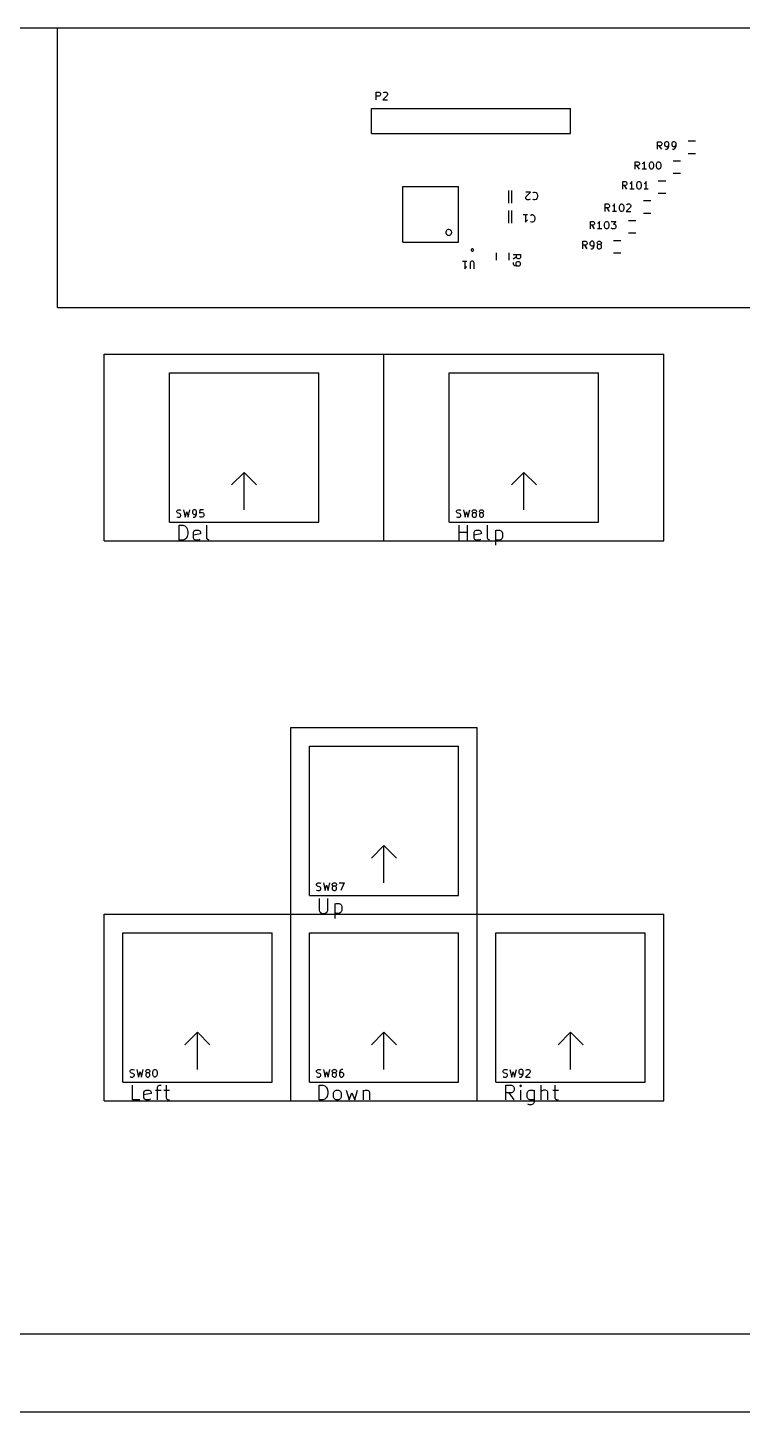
# Model space of a CAD drawing. Extents: x 0 to 449, y -142 to 0.
# Drawn here: x 297.9 to 370.9, y -141.5 to -0.2 of the extents above; entities that cross this region are included whole.
import ezdxf

# ---------------------------------------------------------------- set-up
doc = ezdxf.new("R2010")
doc.units = 0
doc.layers.get('0').update_dxf_attribs({"linetype": 'CONTINUOUS'})

msp = doc.modelspace()

# ---------------------------------------------------------------- linework, layer by layer
at = {"color": 7}
for p, q in [((0.152395, -0.151869), (449.41629, -0.151869)), ((300.984501, -28.726949), (300.984501, -0.151869)), ((333.522443, -7.507003), (333.522443, -6.745001)), ((333.522443, -6.745001), (333.812723, -6.745001)), ((333.812723, -6.745001), (333.885304, -6.781287)), ((333.885304, -6.781287), (333.921584, -6.817572)), ((333.921584, -6.817572), (333.957874, -6.890145)), ((333.957874, -6.999002), (333.921584, -7.071573)), ((333.957874, -6.890145), (333.957874, -6.999002)), ((334.248155, -6.817572), (334.284445, -6.781287)), ((334.284445, -6.781287), (334.357015, -6.745001)), ((334.357015, -6.745001), (334.538446, -6.745001)), ((334.538446, -6.745001), (334.611016, -6.781287)), ((334.611016, -6.781287), (334.647306, -6.817572)), ((334.647306, -6.817572), (334.683586, -6.890145)), ((334.683586, -6.962716), (334.647306, -7.071573)), ((334.683586, -6.890145), (334.683586, -6.962716)), ((333.052091, -10.946899), (333.052091, -8.406892)), ((333.052091, -8.406892), (353.372149, -8.406892)), ((333.812723, -7.144145), (333.522443, -7.144145)), ((333.885304, -7.107859), (333.812723, -7.144145)), ((333.921584, -7.071573), (333.885304, -7.107859)), ((334.647306, -7.071573), (334.211875, -7.507003)), ((334.211875, -7.507003), (334.683586, -7.507003)), ((353.372149, -10.946899), (353.372149, -8.406892)), ((333.052091, -10.946899), (353.372149, -10.946899)), ((362.249924, -12.561618), (362.249924, -11.799615)), ((362.249924, -11.799615), (362.540205, -11.799615)), ((362.540205, -12.19876), (362.249924, -12.19876)), ((362.685355, -12.561618), (362.431354, -12.19876)), ((362.540205, -11.799615), (362.612785, -11.835902)), ((362.612785, -12.162473), (362.540205, -12.19876)), ((362.612785, -11.835902), (362.649065, -11.872187)), ((362.649065, -12.126187), (362.612785, -12.162473)), ((362.649065, -11.872187), (362.685355, -11.944759)), ((362.685355, -12.053616), (362.649065, -12.126187)), ((362.685355, -11.944759), (362.685355, -12.053616)), ((363.011926, -11.872187), (362.975636, -11.944759)), ((362.975636, -11.944759), (362.975636, -12.126187)), ((362.975636, -12.126187), (363.011926, -12.19876)), ((363.048206, -11.835902), (363.011926, -11.872187)), ((363.011926, -12.19876), (363.048206, -12.235045)), ((363.120786, -11.799615), (363.048206, -11.835902)), ((363.048206, -12.235045), (363.120786, -12.271331)), ((363.048206, -12.561618), (363.193356, -12.561618)), ((363.265927, -11.799615), (363.120786, -11.799615)), ((363.120786, -12.271331), (363.265927, -12.271331)), ((363.193356, -12.561618), (363.265927, -12.525331)), ((363.338497, -11.835902), (363.265927, -11.799615)), ((363.265927, -12.271331), (363.338497, -12.235045)), ((363.265927, -12.525331), (363.302207, -12.489045)), ((363.302207, -12.489045), (363.374787, -12.380188)), ((363.374787, -11.872187), (363.338497, -11.835902)), ((363.338497, -12.235045), (363.374787, -12.19876)), ((363.411067, -11.944759), (363.374787, -11.872187)), ((363.374787, -12.19876), (363.411067, -12.126187)), ((363.374787, -12.380188), (363.411067, -12.235045)), ((363.411067, -12.235045), (363.411067, -11.944759)), ((363.737638, -11.872187), (363.701358, -11.944759)), ((363.701358, -11.944759), (363.701358, -12.126187)), ((363.701358, -12.126187), (363.737638, -12.19876)), ((363.773928, -11.835902), (363.737638, -11.872187)), ((363.737638, -12.19876), (363.773928, -12.235045)), ((363.846498, -11.799615), (363.773928, -11.835902)), ((363.773928, -12.235045), (363.846498, -12.271331)), ((363.773928, -12.561618), (363.919069, -12.561618)), ((363.991639, -11.799615), (363.846498, -11.799615)), ((363.846498, -12.271331), (363.991639, -12.271331)), ((363.919069, -12.561618), (363.991639, -12.525331)), ((364.064209, -11.835902), (363.991639, -11.799615)), ((363.991639, -12.271331), (364.064209, -12.235045)), ((363.991639, -12.525331), (364.027929, -12.489045)), ((364.027929, -12.489045), (364.100499, -12.380188)), ((364.100499, -11.872187), (364.064209, -11.835902)), ((364.064209, -12.235045), (364.100499, -12.19876)), ((364.136789, -11.944759), (364.100499, -11.872187)), ((364.100499, -12.19876), (364.136789, -12.126187)), ((364.100499, -12.380188), (364.136789, -12.235045)), ((364.136789, -12.235045), (364.136789, -11.944759)), ((365.373683, -11.708901), (366.135685, -11.708901)), ((359.963917, -14.593623), (359.963917, -13.831621)), ((359.963917, -13.831621), (360.254198, -13.831621)), ((360.254198, -13.831621), (360.326778, -13.867907)), ((360.326778, -13.867907), (360.363058, -13.904192)), ((360.363058, -13.904192), (360.399349, -13.976765)), ((360.399349, -14.085622), (360.363058, -14.158193)), ((360.399349, -13.976765), (360.399349, -14.085622)), ((360.7622, -14.01305), (360.689629, -14.049336)), ((360.83478, -13.940478), (360.7622, -14.01305)), ((360.90735, -13.831621), (360.83478, -13.940478)), ((360.90735, -14.593623), (360.90735, -13.831621)), ((361.415351, -14.121908), (361.451632, -13.976765)), ((361.415351, -14.303337), (361.415351, -14.121908)), ((361.451632, -13.976765), (361.487922, -13.904192)), ((361.487922, -13.904192), (361.524202, -13.867907)), ((361.524202, -13.867907), (361.596782, -13.831621)), ((361.596782, -13.831621), (361.669352, -13.831621)), ((361.669352, -13.831621), (361.741922, -13.867907)), ((361.741922, -13.867907), (361.778202, -13.904192)), ((361.778202, -13.904192), (361.814493, -13.976765)), ((361.814493, -13.976765), (361.850783, -14.121908)), ((361.850783, -14.121908), (361.850783, -14.303337)), ((362.141064, -14.121908), (362.177354, -13.976765)), ((362.141064, -14.303337), (362.141064, -14.121908)), ((362.177354, -13.976765), (362.213634, -13.904192)), ((362.213634, -13.904192), (362.249924, -13.867907)), ((362.249924, -13.867907), (362.322494, -13.831621)), ((362.322494, -13.831621), (362.395064, -13.831621)), ((362.395064, -13.831621), (362.467634, -13.867907)), ((362.467634, -13.867907), (362.503925, -13.904192)), ((362.503925, -13.904192), (362.540205, -13.976765)), ((362.540205, -13.976765), (362.576495, -14.121908)), ((362.576495, -14.121908), (362.576495, -14.303337)), ((363.849678, -13.740907), (364.611681, -13.740907)), ((365.373683, -12.978905), (366.135685, -12.978905)), ((360.254198, -14.230765), (359.963917, -14.230765)), ((360.399349, -14.593623), (360.145348, -14.230765)), ((360.326778, -14.194479), (360.254198, -14.230765)), ((360.363058, -14.158193), (360.326778, -14.194479)), ((361.125061, -14.593623), (360.689629, -14.593623)), ((361.451632, -14.44848), (361.415351, -14.303337)), ((361.487922, -14.521051), (361.451632, -14.44848)), ((361.524202, -14.557337), (361.487922, -14.521051)), ((361.596782, -14.593623), (361.524202, -14.557337)), ((361.669352, -14.593623), (361.596782, -14.593623)), ((361.741922, -14.557337), (361.669352, -14.593623)), ((361.778202, -14.521051), (361.741922, -14.557337)), ((361.814493, -14.44848), (361.778202, -14.521051)), ((361.850783, -14.303337), (361.814493, -14.44848)), ((362.177354, -14.44848), (362.141064, -14.303337)), ((362.213634, -14.521051), (362.177354, -14.44848)), ((362.249924, -14.557337), (362.213634, -14.521051)), ((362.322494, -14.593623), (362.249924, -14.557337)), ((362.395064, -14.593623), (362.322494, -14.593623)), ((362.467634, -14.557337), (362.395064, -14.593623)), ((362.503925, -14.521051), (362.467634, -14.557337)), ((362.540205, -14.44848), (362.503925, -14.521051)), ((362.576495, -14.303337), (362.540205, -14.44848)), ((363.849678, -15.010911), (364.611681, -15.010911)), ((336.23459, -16.351914), (341.934616, -16.351914)), ((336.23459, -22.051932), (336.23459, -16.351914)), ((341.934616, -22.051932), (341.934616, -16.351914)), ((347.063031, -18.075119), (347.063031, -16.772715)), ((347.362222, -18.075119), (347.362222, -16.772715)), ((349.265947, -16.952201), (348.794236, -16.952201)), ((348.830516, -17.387631), (349.265947, -16.952201)), ((349.556238, -16.988487), (349.665098, -16.952201)), ((349.665098, -16.952201), (349.737668, -16.952201)), ((349.737668, -16.952201), (349.846519, -16.988487)), ((358.693914, -16.625629), (358.693914, -15.863627)), ((358.693914, -15.863627), (358.984195, -15.863627)), ((358.984195, -16.262771), (358.693914, -16.262771)), ((359.129345, -16.625629), (358.875344, -16.262771)), ((358.984195, -15.863627), (359.056775, -15.899913)), ((359.056775, -16.226485), (358.984195, -16.262771)), ((359.056775, -15.899913), (359.093055, -15.936198)), ((359.093055, -16.190199), (359.056775, -16.226485)), ((359.093055, -15.936198), (359.129345, -16.00877)), ((359.129345, -16.117628), (359.093055, -16.190199)), ((359.129345, -16.00877), (359.129345, -16.117628)), ((359.492196, -16.045055), (359.419626, -16.081342)), ((359.855057, -16.625629), (359.419626, -16.625629)), ((359.564776, -15.972484), (359.492196, -16.045055)), ((359.637346, -15.863627), (359.564776, -15.972484)), ((359.637346, -16.625629), (359.637346, -15.863627)), ((360.145348, -16.153914), (360.181628, -16.00877)), ((360.145348, -16.335342), (360.145348, -16.153914)), ((360.181628, -16.480486), (360.145348, -16.335342)), ((360.181628, -16.00877), (360.217918, -15.936198)), ((360.217918, -16.553057), (360.181628, -16.480486)), ((360.217918, -15.936198), (360.254198, -15.899913)), ((360.254198, -16.589343), (360.217918, -16.553057)), ((360.254198, -15.899913), (360.326778, -15.863627)), ((360.326778, -16.625629), (360.254198, -16.589343)), ((360.326778, -15.863627), (360.399349, -15.863627)), ((360.399349, -16.625629), (360.326778, -16.625629)), ((360.399349, -15.863627), (360.471919, -15.899913)), ((360.471919, -16.589343), (360.399349, -16.625629)), ((360.471919, -15.899913), (360.508199, -15.936198)), ((360.508199, -16.553057), (360.471919, -16.589343)), ((360.508199, -15.936198), (360.544489, -16.00877)), ((360.544489, -16.480486), (360.508199, -16.553057)), ((360.544489, -16.00877), (360.580779, -16.153914)), ((360.580779, -16.335342), (360.544489, -16.480486)), ((360.580779, -16.153914), (360.580779, -16.335342)), ((360.94363, -16.045055), (360.87106, -16.081342)), ((361.306491, -16.625629), (360.87106, -16.625629)), ((361.0162, -15.972484), (360.94363, -16.045055)), ((361.088781, -15.863627), (361.0162, -15.972484)), ((361.088781, -16.625629), (361.088781, -15.863627)), ((362.325674, -15.772913), (363.087676, -15.772913)), ((348.794236, -17.496489), (348.830516, -17.387631)), ((348.794236, -17.56906), (348.794236, -17.496489)), ((348.830516, -17.641632), (348.794236, -17.56906)), ((348.866806, -17.677918), (348.830516, -17.641632)), ((348.939376, -17.714203), (348.866806, -17.677918)), ((349.120807, -17.714203), (348.939376, -17.714203)), ((349.193377, -17.677918), (349.120807, -17.714203)), ((349.229667, -17.641632), (349.193377, -17.677918)), ((349.519948, -17.024773), (349.556238, -16.988487)), ((349.556238, -17.677918), (349.519948, -17.641632)), ((349.665098, -17.714203), (349.556238, -17.677918)), ((349.737668, -17.714203), (349.665098, -17.714203)), ((349.846519, -17.677918), (349.737668, -17.714203)), ((349.846519, -16.988487), (349.919099, -17.061058)), ((349.919099, -17.605346), (349.846519, -17.677918)), ((349.919099, -17.061058), (349.955379, -17.133631)), ((349.955379, -17.532775), (349.919099, -17.605346)), ((349.955379, -17.133631), (349.991669, -17.278774)), ((349.991669, -17.387631), (349.955379, -17.532775)), ((349.991669, -17.278774), (349.991669, -17.387631)), ((356.915909, -18.911636), (356.915909, -18.149633)), ((356.915909, -18.149633), (357.20619, -18.149633)), ((357.20619, -18.149633), (357.27877, -18.185919)), ((357.27877, -18.185919), (357.31505, -18.222205)), ((357.31505, -18.222205), (357.35134, -18.294777)), ((357.35134, -18.294777), (357.35134, -18.403634)), ((357.714191, -18.331062), (357.641621, -18.367348)), ((357.786771, -18.258491), (357.714191, -18.331062)), ((357.859341, -18.149633), (357.786771, -18.258491)), ((357.859341, -18.911636), (357.859341, -18.149633)), ((358.367343, -18.43992), (358.403623, -18.294777)), ((358.403623, -18.294777), (358.439913, -18.222205)), ((358.439913, -18.222205), (358.476193, -18.185919)), ((358.476193, -18.185919), (358.548773, -18.149633)), ((358.548773, -18.149633), (358.621344, -18.149633)), ((358.621344, -18.149633), (358.693914, -18.185919)), ((358.693914, -18.185919), (358.730194, -18.222205)), ((358.730194, -18.222205), (358.766484, -18.294777)), ((358.766484, -18.294777), (358.802774, -18.43992)), ((359.093055, -18.222205), (359.129345, -18.185919)), ((359.129345, -18.185919), (359.201915, -18.149633)), ((359.201915, -18.149633), (359.383346, -18.149633)), ((359.383346, -18.149633), (359.455916, -18.185919)), ((359.455916, -18.185919), (359.492196, -18.222205)), ((359.492196, -18.222205), (359.528486, -18.294777)), ((359.528486, -18.367348), (359.492196, -18.476205)), ((359.528486, -18.294777), (359.528486, -18.367348)), ((360.80167, -17.804918), (361.563672, -17.804918)), ((362.325674, -17.042916), (363.087676, -17.042916)), ((347.063031, -20.107125), (347.063031, -18.804721)), ((347.362222, -20.107125), (347.362222, -18.804721)), ((348.540235, -19.238207), (348.975666, -19.238207)), ((348.757946, -19.238207), (348.757946, -20.00021)), ((348.903096, -19.818781), (348.975666, -19.782495)), ((349.265947, -19.31078), (349.302237, -19.274494)), ((349.302237, -19.274494), (349.411098, -19.238207)), ((349.411098, -19.238207), (349.483668, -19.238207)), ((349.483668, -19.238207), (349.592518, -19.274494)), ((349.592518, -19.274494), (349.665098, -19.347065)), ((349.665098, -19.347065), (349.701378, -19.419637)), ((349.701378, -19.419637), (349.737668, -19.56478)), ((349.737668, -19.673638), (349.701378, -19.818781)), ((349.737668, -19.56478), (349.737668, -19.673638)), ((357.20619, -18.548778), (356.915909, -18.548778)), ((357.35134, -18.911636), (357.097339, -18.548778)), ((357.27877, -18.512491), (357.20619, -18.548778)), ((357.31505, -18.476205), (357.27877, -18.512491)), ((357.35134, -18.403634), (357.31505, -18.476205)), ((358.077052, -18.911636), (357.641621, -18.911636)), ((358.367343, -18.621349), (358.367343, -18.43992)), ((358.403623, -18.766492), (358.367343, -18.621349)), ((358.439913, -18.839063), (358.403623, -18.766492)), ((358.476193, -18.875349), (358.439913, -18.839063)), ((358.548773, -18.911636), (358.476193, -18.875349)), ((358.621344, -18.911636), (358.548773, -18.911636)), ((358.693914, -18.875349), (358.621344, -18.911636)), ((358.730194, -18.839063), (358.693914, -18.875349)), ((358.766484, -18.766492), (358.730194, -18.839063)), ((358.802774, -18.621349), (358.766484, -18.766492)), ((358.802774, -18.43992), (358.802774, -18.621349)), ((359.492196, -18.476205), (359.056775, -18.911636)), ((359.056775, -18.911636), (359.528486, -18.911636)), ((360.80167, -19.074922), (361.563672, -19.074922)), ((340.934608, -20.751928), (340.934608, -20.751928)), ((348.757946, -20.00021), (348.830516, -19.891352)), ((348.830516, -19.891352), (348.903096, -19.818781)), ((349.302237, -19.963925), (349.265947, -19.927638)), ((349.411098, -20.00021), (349.302237, -19.963925)), ((349.483668, -20.00021), (349.411098, -20.00021)), ((349.592518, -19.963925), (349.483668, -20.00021)), ((349.665098, -19.891352), (349.592518, -19.963925)), ((349.701378, -19.818781), (349.665098, -19.891352)), ((355.391904, -20.689641), (355.391904, -19.927638)), ((355.391904, -19.927638), (355.682185, -19.927638)), ((355.682185, -20.326783), (355.391904, -20.326783)), ((355.827336, -20.689641), (355.573335, -20.326783)), ((355.682185, -19.927638), (355.754765, -19.963925)), ((355.754765, -20.290496), (355.682185, -20.326783)), ((355.754765, -19.963925), (355.791046, -20.00021)), ((355.791046, -20.25421), (355.754765, -20.290496)), ((355.791046, -20.00021), (355.827336, -20.072782)), ((355.827336, -20.181639), (355.791046, -20.25421)), ((355.827336, -20.072782), (355.827336, -20.181639)), ((356.190187, -20.109067), (356.117616, -20.145353)), ((356.553048, -20.689641), (356.117616, -20.689641)), ((356.262767, -20.036496), (356.190187, -20.109067)), ((356.335337, -19.927638), (356.262767, -20.036496)), ((356.335337, -20.689641), (356.335337, -19.927638)), ((356.843339, -20.217925), (356.879619, -20.072782)), ((356.843339, -20.399354), (356.843339, -20.217925)), ((356.879619, -20.544497), (356.843339, -20.399354)), ((356.879619, -20.072782), (356.915909, -20.00021)), ((356.915909, -20.617068), (356.879619, -20.544497)), ((356.915909, -20.00021), (356.952189, -19.963925)), ((356.952189, -20.653354), (356.915909, -20.617068)), ((356.952189, -19.963925), (357.024769, -19.927638)), ((357.024769, -20.689641), (356.952189, -20.653354)), ((357.024769, -19.927638), (357.097339, -19.927638)), ((357.097339, -20.689641), (357.024769, -20.689641)), ((357.097339, -19.927638), (357.169909, -19.963925)), ((357.169909, -20.653354), (357.097339, -20.689641)), ((357.169909, -19.963925), (357.20619, -20.00021)), ((357.20619, -20.617068), (357.169909, -20.653354)), ((357.20619, -20.00021), (357.24248, -20.072782)), ((357.24248, -20.544497), (357.20619, -20.617068)), ((357.24248, -20.072782), (357.27877, -20.217925)), ((357.27877, -20.399354), (357.24248, -20.544497)), ((357.27877, -20.217925), (357.27877, -20.399354)), ((357.53277, -19.927638), (358.004482, -19.927638)), ((357.569051, -20.653354), (357.53277, -20.617068)), ((357.641621, -20.689641), (357.569051, -20.653354)), ((357.859341, -20.689641), (357.641621, -20.689641)), ((358.004482, -19.927638), (357.750481, -20.217925)), ((357.750481, -20.217925), (357.859341, -20.217925)), ((357.859341, -20.217925), (357.931912, -20.25421)), ((357.931912, -20.653354), (357.859341, -20.689641)), ((357.931912, -20.25421), (357.968192, -20.290496)), ((357.968192, -20.617068), (357.931912, -20.653354)), ((357.968192, -20.290496), (358.004482, -20.363068)), ((358.004482, -20.544497), (357.968192, -20.617068)), ((358.004482, -20.363068), (358.004482, -20.544497)), ((359.277665, -19.836924), (360.039668, -19.836924)), ((359.277665, -21.106928), (360.039668, -21.106928)), ((336.23459, -22.051932), (341.934616, -22.051932)), ((354.629902, -22.721646), (354.629902, -21.959644)), ((354.629902, -21.959644), (354.920183, -21.959644)), ((354.920183, -22.358788), (354.629902, -22.358788)), ((355.065334, -22.721646), (354.811333, -22.358788)), ((354.920183, -21.959644), (354.992763, -21.99593)), ((354.992763, -22.322502), (354.920183, -22.358788)), ((354.992763, -21.99593), (355.029043, -22.032215)), ((355.029043, -22.286216), (354.992763, -22.322502)), ((355.029043, -22.032215), (355.065334, -22.104788)), ((355.065334, -22.213645), (355.029043, -22.286216)), ((355.065334, -22.104788), (355.065334, -22.213645)), ((355.391904, -22.032215), (355.355614, -22.104788)), ((355.355614, -22.104788), (355.355614, -22.286216)), ((355.355614, -22.286216), (355.391904, -22.358788)), ((355.428185, -21.99593), (355.391904, -22.032215)), ((355.391904, -22.358788), (355.428185, -22.395073)), ((355.500765, -21.959644), (355.428185, -21.99593)), ((355.428185, -22.395073), (355.500765, -22.431359)), ((355.645905, -21.959644), (355.500765, -21.959644)), ((355.500765, -22.431359), (355.645905, -22.431359)), ((355.718475, -21.99593), (355.645905, -21.959644)), ((355.645905, -22.431359), (355.718475, -22.395073)), ((355.682185, -22.649074), (355.754765, -22.540217)), ((355.754765, -22.032215), (355.718475, -21.99593)), ((355.718475, -22.395073), (355.754765, -22.358788)), ((355.791046, -22.104788), (355.754765, -22.032215)), ((355.754765, -22.358788), (355.791046, -22.286216)), ((355.754765, -22.540217), (355.791046, -22.395073)), ((355.791046, -22.395073), (355.791046, -22.104788)), ((356.081336, -22.104788), (356.117616, -22.032215)), ((356.081336, -22.141073), (356.081336, -22.104788)), ((356.117616, -22.213645), (356.081336, -22.141073)), ((356.117616, -22.358788), (356.081336, -22.431359)), ((356.081336, -22.431359), (356.081336, -22.576503)), ((356.081336, -22.576503), (356.117616, -22.649074)), ((356.117616, -22.032215), (356.153907, -21.99593)), ((356.153907, -22.249931), (356.117616, -22.213645)), ((356.153907, -22.322502), (356.117616, -22.358788)), ((356.153907, -21.99593), (356.226477, -21.959644)), ((356.226477, -22.286216), (356.153907, -22.249931)), ((356.226477, -22.286216), (356.153907, -22.322502)), ((356.226477, -21.959644), (356.371617, -21.959644)), ((356.371617, -22.286216), (356.226477, -22.286216)), ((356.371617, -21.959644), (356.444187, -21.99593)), ((356.444187, -22.249931), (356.371617, -22.286216)), ((356.444187, -22.322502), (356.371617, -22.286216)), ((356.444187, -21.99593), (356.480478, -22.032215)), ((356.480478, -22.213645), (356.444187, -22.249931)), ((356.480478, -22.358788), (356.444187, -22.322502)), ((356.480478, -22.032215), (356.516768, -22.104788)), ((356.516768, -22.141073), (356.480478, -22.213645)), ((356.516768, -22.431359), (356.480478, -22.358788)), ((356.480478, -22.649074), (356.516768, -22.576503)), ((356.516768, -22.104788), (356.516768, -22.141073)), ((356.516768, -22.576503), (356.516768, -22.431359)), ((357.753661, -21.86893), (358.515663, -21.86893)), ((342.344428, -24.000721), (342.779859, -24.000721)), ((342.562148, -24.000721), (342.562148, -24.762723)), ((343.25158, -24.000721), (343.179, -24.037007)), ((343.396721, -24.000721), (343.25158, -24.000721)), ((343.334614, -22.726935), (343.334614, -22.726935)), ((343.469291, -24.037007), (343.396721, -24.000721)), ((345.815627, -23.900936), (345.815627, -23.138933)), ((347.085631, -23.900936), (347.085631, -23.138933)), ((347.502912, -23.317187), (348.264914, -23.317187)), ((347.502912, -23.752617), (347.865773, -23.498617)), ((347.865773, -23.607474), (347.865773, -23.317187)), ((347.902053, -23.680045), (347.865773, -23.607474)), ((347.938343, -23.716331), (347.902053, -23.680045)), ((348.010914, -23.752617), (347.938343, -23.716331)), ((348.119774, -23.752617), (348.010914, -23.752617)), ((348.192344, -23.716331), (348.119774, -23.752617)), ((348.228634, -23.680045), (348.192344, -23.716331)), ((348.264914, -23.607474), (348.228634, -23.680045)), ((348.264914, -23.317187), (348.264914, -23.607474)), ((355.428185, -22.721646), (355.573335, -22.721646)), ((355.573335, -22.721646), (355.645905, -22.68536)), ((355.645905, -22.68536), (355.682185, -22.649074)), ((356.117616, -22.649074), (356.153907, -22.68536)), ((356.153907, -22.68536), (356.226477, -22.721646)), ((356.226477, -22.721646), (356.371617, -22.721646)), ((356.371617, -22.721646), (356.444187, -22.68536)), ((356.444187, -22.68536), (356.480478, -22.649074)), ((357.753661, -23.138933), (358.515663, -23.138933)), ((342.562148, -24.762723), (342.634718, -24.653866)), ((342.634718, -24.653866), (342.707289, -24.581295)), ((342.707289, -24.581295), (342.779859, -24.545008)), ((343.14272, -24.073293), (343.10643, -24.145864)), ((343.10643, -24.145864), (343.10643, -24.762723)), ((343.179, -24.037007), (343.14272, -24.073293)), ((343.505581, -24.073293), (343.469291, -24.037007)), ((343.541861, -24.145864), (343.505581, -24.073293)), ((343.541861, -24.762723), (343.541861, -24.145864)), ((347.502912, -24.115475), (347.502912, -24.260619)), ((347.502912, -24.260619), (347.539202, -24.33319)), ((347.539202, -24.33319), (347.575482, -24.369476)), ((347.575482, -24.369476), (347.684343, -24.442047)), ((347.684343, -24.442047), (347.829483, -24.478333)), ((347.829483, -24.115475), (347.793203, -24.188046)), ((347.793203, -24.188046), (347.793203, -24.33319)), ((347.793203, -24.33319), (347.829483, -24.405762)), ((347.865773, -24.079189), (347.829483, -24.115475)), ((347.829483, -24.405762), (347.865773, -24.442047)), ((347.829483, -24.478333), (348.119774, -24.478333)), ((347.938343, -24.042903), (347.865773, -24.079189)), ((347.865773, -24.442047), (347.938343, -24.478333)), ((348.119774, -24.042903), (347.938343, -24.042903)), ((348.192344, -24.079189), (348.119774, -24.042903)), ((348.119774, -24.478333), (348.192344, -24.442047)), ((348.228634, -24.115475), (348.192344, -24.079189)), ((348.192344, -24.442047), (348.228634, -24.405762)), ((348.264914, -24.188046), (348.228634, -24.115475)), ((348.228634, -24.405762), (348.264914, -24.33319)), ((348.264914, -24.33319), (348.264914, -24.188046)), ((300.984501, -28.726949), (449.41629, -28.726949)), ((305.747014, -52.539517), (305.747014, -33.489463)), ((305.747014, -33.489463), (334.322095, -33.489463)), ((331.940838, -33.489463), (362.897176, -33.489463)), ((334.322095, -52.539517), (334.322095, -33.489463)), ((362.897176, -52.539517), (362.897176, -33.489463)), ((312.414533, -35.394468), (327.654576, -35.394468)), ((312.414533, -50.634511), (312.414533, -35.394468)), ((327.654576, -50.634511), (327.654576, -35.394468)), ((340.989614, -35.394468), (356.229657, -35.394468)), ((340.989614, -50.634511), (340.989614, -35.394468)), ((356.229657, -50.634511), (356.229657, -35.394468)), ((318.764551, -46.8245), (320.034555, -45.554497)), ((320.034555, -45.554497), (321.304558, -46.8245)), ((320.034555, -49.364508), (320.034555, -45.554497)), ((347.339632, -46.8245), (348.609635, -45.554497)), ((348.609635, -45.554497), (349.879639, -46.8245)), ((348.609635, -49.364508), (348.609635, -45.554497)), ((313.159745, -49.505115), (313.196035, -49.432543)), ((313.196035, -49.432543), (313.232315, -49.396258)), ((313.232315, -49.396258), (313.304895, -49.359972)), ((313.304895, -49.359972), (313.486316, -49.359972)), ((313.486316, -49.359972), (313.595176, -49.396258)), ((313.849177, -49.359972), (314.030608, -50.121974)), ((314.320898, -50.121974), (314.502319, -49.359972)), ((314.79261, -49.432543), (314.75632, -49.505115)), ((314.8289, -49.396258), (314.79261, -49.432543)), ((314.90147, -49.359972), (314.8289, -49.396258)), ((315.04661, -49.359972), (314.90147, -49.359972)), ((315.119181, -49.396258), (315.04661, -49.359972)), ((315.155471, -49.432543), (315.119181, -49.396258)), ((315.191751, -49.505115), (315.155471, -49.432543)), ((315.518322, -49.359972), (315.482042, -49.72283)), ((315.881183, -49.359972), (315.518322, -49.359972)), ((341.734826, -49.505115), (341.771116, -49.432543)), ((341.771116, -49.432543), (341.807396, -49.396258)), ((341.807396, -49.396258), (341.879976, -49.359972)), ((341.879976, -49.359972), (342.061397, -49.359972)), ((342.061397, -49.359972), (342.170257, -49.396258)), ((342.424258, -49.359972), (342.605688, -50.121974)), ((342.895979, -50.121974), (343.0774, -49.359972)), ((343.3314, -49.505115), (343.36769, -49.432543)), ((343.36769, -49.432543), (343.403981, -49.396258)), ((343.403981, -49.396258), (343.476551, -49.359972)), ((343.476551, -49.359972), (343.621691, -49.359972)), ((343.621691, -49.359972), (343.694261, -49.396258)), ((343.694261, -49.396258), (343.730551, -49.432543)), ((343.730551, -49.432543), (343.766832, -49.505115)), ((344.057122, -49.505115), (344.093403, -49.432543)), ((344.093403, -49.432543), (344.129693, -49.396258)), ((344.129693, -49.396258), (344.202263, -49.359972)), ((344.202263, -49.359972), (344.347403, -49.359972)), ((344.347403, -49.359972), (344.419983, -49.396258)), ((344.419983, -49.396258), (344.456264, -49.432543)), ((344.456264, -49.432543), (344.492554, -49.505115)), ((312.414533, -50.634511), (327.654576, -50.634511)), ((313.159745, -49.577686), (313.159745, -49.505115)), ((313.196035, -49.650258), (313.159745, -49.577686)), ((313.159745, -50.085688), (313.268605, -50.121974)), ((313.232315, -49.686544), (313.196035, -49.650258)), ((313.304895, -49.72283), (313.232315, -49.686544)), ((313.268605, -50.121974), (313.450036, -50.121974)), ((313.450036, -49.759116), (313.304895, -49.72283)), ((313.522606, -49.795401), (313.450036, -49.759116)), ((313.450036, -50.121974), (313.522606, -50.085688)), ((313.558896, -49.831687), (313.522606, -49.795401)), ((313.522606, -50.085688), (313.558896, -50.049402)), ((313.595176, -49.904259), (313.558896, -49.831687)), ((313.558896, -50.049402), (313.595176, -49.97683)), ((313.595176, -49.97683), (313.595176, -49.904259)), ((314.030608, -50.121974), (314.175748, -49.577686)), ((314.175748, -49.577686), (314.320898, -50.121974)), ((314.75632, -49.505115), (314.75632, -49.686544)), ((314.75632, -49.686544), (314.79261, -49.759116)), ((314.79261, -49.759116), (314.8289, -49.795401)), ((314.8289, -49.795401), (314.90147, -49.831687)), ((314.8289, -50.121974), (314.97404, -50.121974)), ((314.90147, -49.831687), (315.04661, -49.831687)), ((314.97404, -50.121974), (315.04661, -50.085688)), ((315.04661, -49.831687), (315.119181, -49.795401)), ((315.04661, -50.085688), (315.082901, -50.049402)), ((315.082901, -50.049402), (315.155471, -49.940544)), ((315.119181, -49.795401), (315.155471, -49.759116)), ((315.155471, -49.759116), (315.191751, -49.686544)), ((315.155471, -49.940544), (315.191751, -49.795401)), ((315.191751, -49.795401), (315.191751, -49.505115)), ((315.482042, -49.72283), (315.518322, -49.686544)), ((315.518322, -50.085688), (315.482042, -50.049402)), ((315.518322, -49.686544), (315.590902, -49.650258)), ((315.590902, -50.121974), (315.518322, -50.085688)), ((315.590902, -49.650258), (315.772322, -49.650258)), ((315.772322, -50.121974), (315.590902, -50.121974)), ((315.772322, -49.650258), (315.844903, -49.686544)), ((315.844903, -50.085688), (315.772322, -50.121974)), ((315.844903, -49.686544), (315.881183, -49.72283)), ((315.881183, -50.049402), (315.844903, -50.085688)), ((315.881183, -49.72283), (315.917473, -49.795401)), ((315.917473, -49.97683), (315.881183, -50.049402)), ((315.917473, -49.795401), (315.917473, -49.97683)), ((340.989614, -50.634511), (356.229657, -50.634511)), ((341.734826, -49.577686), (341.734826, -49.505115)), ((341.771116, -49.650258), (341.734826, -49.577686)), ((341.734826, -50.085688), (341.843686, -50.121974)), ((341.807396, -49.686544), (341.771116, -49.650258)), ((341.879976, -49.72283), (341.807396, -49.686544)), ((341.843686, -50.121974), (342.025117, -50.121974)), ((342.025117, -49.759116), (341.879976, -49.72283)), ((342.097687, -49.795401), (342.025117, -49.759116)), ((342.025117, -50.121974), (342.097687, -50.085688)), ((342.133977, -49.831687), (342.097687, -49.795401)), ((342.097687, -50.085688), (342.133977, -50.049402)), ((342.170257, -49.904259), (342.133977, -49.831687)), ((342.133977, -50.049402), (342.170257, -49.97683)), ((342.170257, -49.97683), (342.170257, -49.904259)), ((342.605688, -50.121974), (342.750829, -49.577686)), ((342.750829, -49.577686), (342.895979, -50.121974)), ((343.3314, -49.5414), (343.3314, -49.505115)), ((343.36769, -49.613972), (343.3314, -49.5414)), ((343.36769, -49.759116), (343.3314, -49.831687)), ((343.3314, -49.831687), (343.3314, -49.97683)), ((343.3314, -49.97683), (343.36769, -50.049402)), ((343.403981, -49.650258), (343.36769, -49.613972)), ((343.403981, -49.72283), (343.36769, -49.759116)), ((343.36769, -50.049402), (343.403981, -50.085688)), ((343.476551, -49.686544), (343.403981, -49.650258)), ((343.476551, -49.686544), (343.403981, -49.72283)), ((343.403981, -50.085688), (343.476551, -50.121974)), ((343.621691, -49.686544), (343.476551, -49.686544)), ((343.476551, -50.121974), (343.621691, -50.121974)), ((343.694261, -49.650258), (343.621691, -49.686544)), ((343.694261, -49.72283), (343.621691, -49.686544)), ((343.621691, -50.121974), (343.694261, -50.085688)), ((343.730551, -49.613972), (343.694261, -49.650258)), ((343.730551, -49.759116), (343.694261, -49.72283)), ((343.694261, -50.085688), (343.730551, -50.049402)), ((343.766832, -49.5414), (343.730551, -49.613972)), ((343.766832, -49.831687), (343.730551, -49.759116)), ((343.730551, -50.049402), (343.766832, -49.97683)), ((343.766832, -49.505115), (343.766832, -49.5414)), ((343.766832, -49.97683), (343.766832, -49.831687)), ((344.057122, -49.5414), (344.057122, -49.505115)), ((344.093403, -49.613972), (344.057122, -49.5414)), ((344.093403, -49.759116), (344.057122, -49.831687)), ((344.057122, -49.831687), (344.057122, -49.97683)), ((344.057122, -49.97683), (344.093403, -50.049402)), ((344.129693, -49.650258), (344.093403, -49.613972)), ((344.129693, -49.72283), (344.093403, -49.759116)), ((344.093403, -50.049402), (344.129693, -50.085688)), ((344.202263, -49.686544), (344.129693, -49.650258)), ((344.202263, -49.686544), (344.129693, -49.72283)), ((344.129693, -50.085688), (344.202263, -50.121974)), ((344.347403, -49.686544), (344.202263, -49.686544)), ((344.202263, -50.121974), (344.347403, -50.121974)), ((344.419983, -49.650258), (344.347403, -49.686544)), ((344.419983, -49.72283), (344.347403, -49.686544)), ((344.347403, -50.121974), (344.419983, -50.085688)), ((344.456264, -49.613972), (344.419983, -49.650258)), ((344.456264, -49.759116), (344.419983, -49.72283)), ((344.419983, -50.085688), (344.456264, -50.049402)), ((344.492554, -49.5414), (344.456264, -49.613972)), ((344.492554, -49.831687), (344.456264, -49.759116)), ((344.456264, -50.049402), (344.492554, -49.97683)), ((344.492554, -49.505115), (344.492554, -49.5414)), ((344.492554, -49.97683), (344.492554, -49.831687)), ((313.418736, -52.466944), (313.418736, -50.94294)), ((313.418736, -50.94294), (313.781597, -50.94294)), ((313.781597, -50.94294), (313.999307, -51.015512)), ((313.999307, -51.015512), (314.144458, -51.160655)), ((314.144458, -52.24923), (313.999307, -52.394373)), ((314.144458, -51.160655), (314.217028, -51.305798)), ((314.217028, -52.104086), (314.144458, -52.24923)), ((314.217028, -51.305798), (314.289598, -51.596085)), ((314.289598, -51.8138), (314.217028, -52.104086)), ((314.289598, -51.596085), (314.289598, -51.8138)), ((314.87017, -51.668656), (314.94274, -51.523514)), ((314.87017, -52.24923), (314.87017, -51.668656)), ((315.595892, -51.8138), (314.87017, -51.958943)), ((314.94274, -52.394373), (314.87017, -52.24923)), ((314.94274, -51.523514), (315.087891, -51.450942)), ((315.087891, -51.450942), (315.378171, -51.450942)), ((315.378171, -51.450942), (315.523312, -51.523514)), ((315.523312, -51.523514), (315.595892, -51.668656)), ((315.595892, -51.668656), (315.595892, -51.8138)), ((316.249034, -52.24923), (316.249034, -50.94294)), ((316.321604, -52.394373), (316.249034, -52.24923)), ((341.993817, -52.466944), (341.993817, -50.94294)), ((341.993817, -51.668656), (342.864679, -51.668656)), ((342.864679, -52.466944), (342.864679, -50.94294)), ((343.517821, -51.668656), (343.590391, -51.523514)), ((343.517821, -52.24923), (343.517821, -51.668656)), ((344.243543, -51.8138), (343.517821, -51.958943)), ((343.590391, -52.394373), (343.517821, -52.24923)), ((343.590391, -51.523514), (343.735542, -51.450942)), ((343.735542, -51.450942), (344.025822, -51.450942)), ((344.025822, -51.450942), (344.170973, -51.523514)), ((344.170973, -51.523514), (344.243543, -51.668656)), ((344.243543, -51.668656), (344.243543, -51.8138)), ((344.896685, -52.24923), (344.896685, -50.94294)), ((344.969255, -52.394373), (344.896685, -52.24923)), ((345.694977, -51.450942), (345.694977, -52.974946)), ((345.694977, -51.523514), (345.840117, -51.450942)), ((345.840117, -51.450942), (346.130398, -51.450942)), ((346.130398, -51.450942), (346.275549, -51.523514)), ((346.275549, -51.523514), (346.348119, -51.596085)), ((346.348119, -51.596085), (346.420689, -51.741228)), ((346.420689, -52.176658), (346.348119, -52.321801)), ((346.420689, -51.741228), (346.420689, -52.176658)), ((305.747014, -52.539517), (334.322095, -52.539517)), ((313.781597, -52.466944), (313.418736, -52.466944)), ((313.999307, -52.394373), (313.781597, -52.466944)), ((315.087891, -52.466944), (314.94274, -52.394373)), ((315.378171, -52.466944), (315.087891, -52.466944)), ((315.523312, -52.394373), (315.378171, -52.466944)), ((316.466744, -52.466944), (316.321604, -52.394373)), ((331.940838, -52.539517), (362.897176, -52.539517)), ((343.735542, -52.466944), (343.590391, -52.394373)), ((344.025822, -52.466944), (343.735542, -52.466944)), ((344.170973, -52.394373), (344.025822, -52.466944)), ((345.114395, -52.466944), (344.969255, -52.394373)), ((345.840117, -52.466944), (345.694977, -52.394373)), ((346.130398, -52.466944), (345.840117, -52.466944)), ((346.275549, -52.394373), (346.130398, -52.466944)), ((346.348119, -52.321801), (346.275549, -52.394373)), ((324.797068, -90.639624), (324.797068, -71.58957)), ((324.797068, -71.58957), (343.847122, -71.58957)), ((343.847122, -90.639624), (343.847122, -71.58957)), ((326.702073, -73.494576), (341.942116, -73.494576)), ((326.702073, -88.734619), (326.702073, -73.494576)), ((341.942116, -88.734619), (341.942116, -73.494576)), ((333.052091, -84.924608), (334.322095, -83.654605)), ((334.322095, -83.654605), (335.592098, -84.924608)), ((334.322095, -87.464615), (334.322095, -83.654605)), ((327.447285, -87.605223), (327.483576, -87.53265)), ((327.447285, -87.677794), (327.447285, -87.605223)), ((327.483576, -87.53265), (327.519856, -87.496365)), ((327.519856, -87.496365), (327.592436, -87.460079)), ((327.592436, -87.460079), (327.773856, -87.460079)), ((327.773856, -87.460079), (327.882717, -87.496365)), ((328.136717, -87.460079), (328.318148, -88.222081)), ((328.608439, -88.222081), (328.789859, -87.460079)), ((329.04386, -87.605223), (329.08015, -87.53265)), ((329.04386, -87.641508), (329.04386, -87.605223)), ((329.08015, -87.53265), (329.11644, -87.496365)), ((329.11644, -87.496365), (329.18901, -87.460079)), ((329.18901, -87.460079), (329.334151, -87.460079)), ((329.334151, -87.460079), (329.406721, -87.496365)), ((329.406721, -87.496365), (329.443011, -87.53265)), ((329.443011, -87.53265), (329.479291, -87.605223)), ((329.479291, -87.605223), (329.479291, -87.641508)), ((329.733292, -87.460079), (330.241293, -87.460079)), ((330.241293, -87.460079), (329.914722, -88.222081)), ((326.702073, -88.734619), (341.942116, -88.734619)), ((327.483576, -87.750366), (327.447285, -87.677794)), ((327.447285, -88.185795), (327.556146, -88.222081)), ((327.519856, -87.786651), (327.483576, -87.750366)), ((327.592436, -87.822937), (327.519856, -87.786651)), ((327.556146, -88.222081), (327.737576, -88.222081)), ((327.737576, -87.859223), (327.592436, -87.822937)), ((327.706276, -89.043048), (327.706276, -90.276765)), ((327.810146, -87.895509), (327.737576, -87.859223)), ((327.737576, -88.222081), (327.810146, -88.185795)), ((327.846437, -87.931795), (327.810146, -87.895509)), ((327.810146, -88.185795), (327.846437, -88.149509)), ((327.882717, -88.004367), (327.846437, -87.931795)), ((327.846437, -88.149509), (327.882717, -88.076938)), ((327.882717, -88.076938), (327.882717, -88.004367)), ((328.318148, -88.222081), (328.463288, -87.677794)), ((328.463288, -87.677794), (328.608439, -88.222081)), ((328.577139, -90.276765), (328.577139, -89.043048)), ((329.08015, -87.71408), (329.04386, -87.641508)), ((329.08015, -87.859223), (329.04386, -87.931795)), ((329.04386, -87.931795), (329.04386, -88.076938)), ((329.04386, -88.076938), (329.08015, -88.149509)), ((329.11644, -87.750366), (329.08015, -87.71408)), ((329.11644, -87.822937), (329.08015, -87.859223)), ((329.08015, -88.149509), (329.11644, -88.185795)), ((329.18901, -87.786651), (329.11644, -87.750366)), ((329.18901, -87.786651), (329.11644, -87.822937)), ((329.11644, -88.185795), (329.18901, -88.222081)), ((329.334151, -87.786651), (329.18901, -87.786651)), ((329.18901, -88.222081), (329.334151, -88.222081)), ((329.406721, -87.750366), (329.334151, -87.786651)), ((329.406721, -87.822937), (329.334151, -87.786651)), ((329.334151, -88.222081), (329.406721, -88.185795)), ((329.443011, -87.71408), (329.406721, -87.750366)), ((329.443011, -87.859223), (329.406721, -87.822937)), ((329.406721, -88.185795), (329.443011, -88.149509)), ((329.479291, -87.641508), (329.443011, -87.71408)), ((329.479291, -87.931795), (329.443011, -87.859223)), ((329.443011, -88.149509), (329.479291, -88.076938)), ((329.479291, -88.076938), (329.479291, -87.931795)), ((327.706276, -90.276765), (327.778846, -90.421909)), ((327.778846, -90.421909), (327.851427, -90.494481)), ((328.431998, -90.494481), (328.504568, -90.421909)), ((328.504568, -90.421909), (328.577139, -90.276765)), ((329.302851, -89.551049), (329.302851, -91.075053)), ((329.302851, -89.623621), (329.448001, -89.551049)), ((329.448001, -89.551049), (329.738282, -89.551049)), ((329.738282, -89.551049), (329.883432, -89.623621)), ((329.883432, -89.623621), (329.956003, -89.696193)), ((329.956003, -90.421909), (329.883432, -90.494481)), ((329.956003, -89.696193), (330.028573, -89.841336)), ((330.028573, -90.276765), (329.956003, -90.421909)), ((330.028573, -89.841336), (330.028573, -90.276765)), ((305.747014, -109.689675), (305.747014, -90.639624)), ((305.747014, -90.639624), (324.797068, -90.639624)), ((322.415811, -90.639624), (362.897176, -90.639624)), ((324.797068, -109.689675), (324.797068, -90.639624)), ((327.851427, -90.494481), (327.996567, -90.567052)), ((327.996567, -90.567052), (328.286848, -90.567052)), ((328.286848, -90.567052), (328.431998, -90.494481)), ((329.448001, -90.567052), (329.302851, -90.494481)), ((329.738282, -90.567052), (329.448001, -90.567052)), ((329.883432, -90.494481), (329.738282, -90.567052)), ((343.847122, -109.689675), (343.847122, -90.639624)), ((362.897176, -109.689675), (362.897176, -90.639624)), ((307.65202, -92.544627), (322.892063, -92.544627)), ((307.65202, -107.78467), (307.65202, -92.544627)), ((322.892063, -107.78467), (322.892063, -92.544627)), ((326.702073, -92.544627), (341.942116, -92.544627)), ((326.702073, -107.78467), (326.702073, -92.544627)), ((341.942116, -107.78467), (341.942116, -92.544627)), ((345.752127, -92.544627), (360.99217, -92.544627)), ((345.752127, -107.78467), (345.752127, -92.544627)), ((360.99217, -107.78467), (360.99217, -92.544627)), ((314.002037, -103.974659), (315.272041, -102.704655)), ((315.272041, -102.704655), (316.542045, -103.974659)), ((315.272041, -106.514666), (315.272041, -102.704655)), ((333.052091, -103.974659), (334.322095, -102.704655)), ((334.322095, -102.704655), (335.592098, -103.974659)), ((334.322095, -106.514666), (334.322095, -102.704655)), ((352.102145, -103.974659), (353.372149, -102.704655)), ((353.372149, -102.704655), (354.642152, -103.974659)), ((353.372149, -106.514666), (353.372149, -102.704655)), ((308.397232, -106.655277), (308.433522, -106.582706)), ((308.397232, -106.727847), (308.397232, -106.655277)), ((308.433522, -106.800417), (308.397232, -106.727847)), ((308.397232, -107.235848), (308.506092, -107.272138)), ((308.433522, -106.582706), (308.469802, -106.546416)), ((308.469802, -106.836707), (308.433522, -106.800417)), ((308.469802, -106.546416), (308.542382, -106.510136)), ((308.542382, -106.872987), (308.469802, -106.836707)), ((308.506092, -107.272138), (308.687522, -107.272138)), ((308.542382, -106.510136), (308.723803, -106.510136)), ((308.687522, -106.909277), (308.542382, -106.872987)), ((308.760093, -106.945567), (308.687522, -106.909277)), ((308.687522, -107.272138), (308.760093, -107.235848)), ((308.723803, -106.510136), (308.832663, -106.546416)), ((308.796383, -106.981847), (308.760093, -106.945567)), ((308.760093, -107.235848), (308.796383, -107.199568)), ((308.832663, -107.054418), (308.796383, -106.981847)), ((308.796383, -107.199568), (308.832663, -107.126988)), ((308.832663, -107.126988), (308.832663, -107.054418)), ((309.086664, -106.510136), (309.268094, -107.272138)), ((309.268094, -107.272138), (309.413234, -106.727847)), ((309.413234, -106.727847), (309.558385, -107.272138)), ((309.558385, -107.272138), (309.739805, -106.510136)), ((309.993806, -106.655277), (310.030096, -106.582706)), ((309.993806, -106.691567), (309.993806, -106.655277)), ((310.030096, -106.764137), (309.993806, -106.691567)), ((310.030096, -106.909277), (309.993806, -106.981847)), ((309.993806, -106.981847), (309.993806, -107.126988)), ((309.993806, -107.126988), (310.030096, -107.199568)), ((310.030096, -106.582706), (310.066386, -106.546416)), ((310.066386, -106.800417), (310.030096, -106.764137)), ((310.066386, -106.872987), (310.030096, -106.909277)), ((310.030096, -107.199568), (310.066386, -107.235848)), ((310.066386, -106.546416), (310.138957, -106.510136)), ((310.138957, -106.836707), (310.066386, -106.800417)), ((310.138957, -106.836707), (310.066386, -106.872987)), ((310.066386, -107.235848), (310.138957, -107.272138)), ((310.138957, -106.510136), (310.284097, -106.510136)), ((310.284097, -106.836707), (310.138957, -106.836707)), ((310.138957, -107.272138), (310.284097, -107.272138)), ((310.284097, -106.510136), (310.356667, -106.546416)), ((310.356667, -106.800417), (310.284097, -106.836707)), ((310.356667, -106.872987), (310.284097, -106.836707)), ((310.284097, -107.272138), (310.356667, -107.235848)), ((310.356667, -106.546416), (310.392957, -106.582706)), ((310.392957, -106.764137), (310.356667, -106.800417)), ((310.392957, -106.909277), (310.356667, -106.872987)), ((310.356667, -107.235848), (310.392957, -107.199568)), ((310.392957, -106.582706), (310.429237, -106.655277)), ((310.429237, -106.691567), (310.392957, -106.764137)), ((310.429237, -106.981847), (310.392957, -106.909277)), ((310.392957, -107.199568), (310.429237, -107.126988)), ((310.429237, -106.655277), (310.429237, -106.691567)), ((310.429237, -107.126988), (310.429237, -106.981847)), ((310.719528, -106.800417), (310.755808, -106.655277)), ((310.719528, -106.981847), (310.719528, -106.800417)), ((310.755808, -107.126988), (310.719528, -106.981847)), ((310.755808, -106.655277), (310.792098, -106.582706)), ((310.792098, -107.199568), (310.755808, -107.126988)), ((310.792098, -106.582706), (310.828388, -106.546416)), ((310.828388, -107.235848), (310.792098, -107.199568)), ((310.828388, -106.546416), (310.900959, -106.510136)), ((310.900959, -107.272138), (310.828388, -107.235848)), ((310.900959, -106.510136), (310.973529, -106.510136)), ((310.973529, -107.272138), (310.900959, -107.272138)), ((310.973529, -106.510136), (311.046099, -106.546416)), ((311.046099, -107.235848), (310.973529, -107.272138)), ((311.046099, -106.546416), (311.082389, -106.582706)), ((311.082389, -107.199568), (311.046099, -107.235848)), ((311.082389, -106.582706), (311.118669, -106.655277)), ((311.118669, -107.126988), (311.082389, -107.199568)), ((311.118669, -106.655277), (311.154959, -106.800417)), ((311.154959, -106.981847), (311.118669, -107.126988)), ((311.154959, -106.800417), (311.154959, -106.981847)), ((327.447285, -106.655277), (327.483576, -106.582706)), ((327.447285, -106.727847), (327.447285, -106.655277)), ((327.483576, -106.800417), (327.447285, -106.727847)), ((327.447285, -107.235848), (327.556146, -107.272138)), ((327.483576, -106.582706), (327.519856, -106.546416)), ((327.519856, -106.836707), (327.483576, -106.800417)), ((327.519856, -106.546416), (327.592436, -106.510136)), ((327.592436, -106.872987), (327.519856, -106.836707)), ((327.556146, -107.272138), (327.737576, -107.272138)), ((327.592436, -106.510136), (327.773856, -106.510136)), ((327.737576, -106.909277), (327.592436, -106.872987)), ((327.810146, -106.945567), (327.737576, -106.909277)), ((327.737576, -107.272138), (327.810146, -107.235848)), ((327.773856, -106.510136), (327.882717, -106.546416)), ((327.846437, -106.981847), (327.810146, -106.945567)), ((327.810146, -107.235848), (327.846437, -107.199568)), ((327.882717, -107.054418), (327.846437, -106.981847)), ((327.846437, -107.199568), (327.882717, -107.126988)), ((327.882717, -107.126988), (327.882717, -107.054418)), ((328.136717, -106.510136), (328.318148, -107.272138)), ((328.318148, -107.272138), (328.463288, -106.727847)), ((328.463288, -106.727847), (328.608439, -107.272138)), ((328.608439, -107.272138), (328.789859, -106.510136)), ((329.04386, -106.655277), (329.08015, -106.582706)), ((329.04386, -106.691567), (329.04386, -106.655277)), ((329.08015, -106.764137), (329.04386, -106.691567)), ((329.08015, -106.909277), (329.04386, -106.981847)), ((329.04386, -106.981847), (329.04386, -107.126988)), ((329.04386, -107.126988), (329.08015, -107.199568)), ((329.08015, -106.582706), (329.11644, -106.546416)), ((329.11644, -106.800417), (329.08015, -106.764137)), ((329.11644, -106.872987), (329.08015, -106.909277)), ((329.08015, -107.199568), (329.11644, -107.235848)), ((329.11644, -106.546416), (329.18901, -106.510136)), ((329.18901, -106.836707), (329.11644, -106.800417)), ((329.18901, -106.836707), (329.11644, -106.872987)), ((329.11644, -107.235848), (329.18901, -107.272138)), ((329.18901, -106.510136), (329.334151, -106.510136)), ((329.334151, -106.836707), (329.18901, -106.836707)), ((329.18901, -107.272138), (329.334151, -107.272138)), ((329.334151, -106.510136), (329.406721, -106.546416)), ((329.406721, -106.800417), (329.334151, -106.836707)), ((329.406721, -106.872987), (329.334151, -106.836707)), ((329.334151, -107.272138), (329.406721, -107.235848)), ((329.406721, -106.546416), (329.443011, -106.582706)), ((329.443011, -106.764137), (329.406721, -106.800417)), ((329.443011, -106.909277), (329.406721, -106.872987)), ((329.406721, -107.235848), (329.443011, -107.199568)), ((329.443011, -106.582706), (329.479291, -106.655277)), ((329.479291, -106.691567), (329.443011, -106.764137)), ((329.479291, -106.981847), (329.443011, -106.909277)), ((329.443011, -107.199568), (329.479291, -107.126988)), ((329.479291, -106.655277), (329.479291, -106.691567)), ((329.479291, -107.126988), (329.479291, -106.981847)), ((329.805862, -106.691567), (329.769582, -106.836707)), ((329.769582, -106.836707), (329.769582, -107.126988)), ((329.805862, -106.872987), (329.769582, -106.945567)), ((329.769582, -107.126988), (329.805862, -107.199568)), ((329.878442, -106.582706), (329.805862, -106.691567)), ((329.842152, -106.836707), (329.805862, -106.872987)), ((329.805862, -107.199568), (329.842152, -107.235848)), ((329.914722, -106.800417), (329.842152, -106.836707)), ((329.842152, -107.235848), (329.914722, -107.272138)), ((329.914722, -106.546416), (329.878442, -106.582706)), ((329.987293, -106.510136), (329.914722, -106.546416)), ((330.059863, -106.800417), (329.914722, -106.800417)), ((329.914722, -107.272138), (330.059863, -107.272138)), ((330.132443, -106.510136), (329.987293, -106.510136)), ((330.132443, -106.836707), (330.059863, -106.800417)), ((330.059863, -107.272138), (330.132443, -107.235848)), ((330.168723, -106.872987), (330.132443, -106.836707)), ((330.132443, -107.235848), (330.168723, -107.199568)), ((330.205013, -106.945567), (330.168723, -106.872987)), ((330.168723, -107.199568), (330.205013, -107.126988)), ((330.205013, -107.126988), (330.205013, -106.945567)), ((346.497339, -106.655277), (346.533629, -106.582706)), ((346.497339, -106.727847), (346.497339, -106.655277)), ((346.533629, -106.800417), (346.497339, -106.727847)), ((346.497339, -107.235848), (346.6062, -107.272138)), ((346.533629, -106.582706), (346.56991, -106.546416)), ((346.56991, -106.836707), (346.533629, -106.800417)), ((346.56991, -106.546416), (346.64249, -106.510136)), ((346.64249, -106.872987), (346.56991, -106.836707)), ((346.6062, -107.272138), (346.78763, -107.272138)), ((346.64249, -106.510136), (346.82391, -106.510136)), ((346.78763, -106.909277), (346.64249, -106.872987)), ((346.8602, -106.945567), (346.78763, -106.909277)), ((346.78763, -107.272138), (346.8602, -107.235848)), ((346.82391, -106.510136), (346.932771, -106.546416)), ((346.89649, -106.981847), (346.8602, -106.945567)), ((346.8602, -107.235848), (346.89649, -107.199568)), ((346.932771, -107.054418), (346.89649, -106.981847)), ((346.89649, -107.199568), (346.932771, -107.126988)), ((346.932771, -107.126988), (346.932771, -107.054418)), ((347.186771, -106.510136), (347.368202, -107.272138)), ((347.368202, -107.272138), (347.513342, -106.727847)), ((347.513342, -106.727847), (347.658493, -107.272138)), ((347.658493, -107.272138), (347.839913, -106.510136)), ((348.130204, -106.582706), (348.093914, -106.655277)), ((348.093914, -106.655277), (348.093914, -106.836707)), ((348.093914, -106.836707), (348.130204, -106.909277)), ((348.166494, -106.546416), (348.130204, -106.582706)), ((348.130204, -106.909277), (348.166494, -106.945567)), ((348.239064, -106.510136), (348.166494, -106.546416)), ((348.166494, -106.945567), (348.239064, -106.981847)), ((348.166494, -107.272138), (348.311634, -107.272138)), ((348.384205, -106.510136), (348.239064, -106.510136)), ((348.239064, -106.981847), (348.384205, -106.981847)), ((348.311634, -107.272138), (348.384205, -107.235848)), ((348.456775, -106.546416), (348.384205, -106.510136)), ((348.384205, -106.981847), (348.456775, -106.945567)), ((348.384205, -107.235848), (348.420495, -107.199568)), ((348.420495, -107.199568), (348.493065, -107.090708)), ((348.493065, -106.582706), (348.456775, -106.546416)), ((348.456775, -106.945567), (348.493065, -106.909277)), ((348.529345, -106.655277), (348.493065, -106.582706)), ((348.493065, -106.909277), (348.529345, -106.836707)), ((348.493065, -107.090708), (348.529345, -106.945567)), ((348.529345, -106.945567), (348.529345, -106.655277)), ((349.218777, -106.836707), (348.783346, -107.272138)), ((348.783346, -107.272138), (349.255067, -107.272138)), ((348.819636, -106.582706), (348.855916, -106.546416)), ((348.855916, -106.546416), (348.928496, -106.510136)), ((348.928496, -106.510136), (349.109917, -106.510136)), ((349.109917, -106.510136), (349.182497, -106.546416)), ((349.182497, -106.546416), (349.218777, -106.582706)), ((349.218777, -106.582706), (349.255067, -106.655277)), ((349.255067, -106.727847), (349.218777, -106.836707)), ((349.255067, -106.655277), (349.255067, -106.727847)), ((307.65202, -107.78467), (322.892063, -107.78467)), ((308.656222, -109.617105), (308.656222, -108.093101)), ((309.817376, -108.818823), (309.889946, -108.673672)), ((309.817376, -109.399394), (309.817376, -108.818823)), ((309.889946, -108.673672), (310.035086, -108.601102)), ((310.035086, -108.601102), (310.325377, -108.601102)), ((310.325377, -108.601102), (310.470517, -108.673672)), ((310.470517, -108.673672), (310.543088, -108.818823)), ((310.543088, -108.818823), (310.543088, -108.963963)), ((310.978519, -108.601102), (311.559091, -108.601102)), ((311.19623, -108.310821), (311.2688, -108.165671)), ((311.19623, -109.617105), (311.19623, -108.310821)), ((311.2688, -108.165671), (311.41395, -108.093101)), ((311.41395, -108.093101), (311.559091, -108.093101)), ((311.849381, -108.601102), (312.429953, -108.601102)), ((312.067092, -108.093101), (312.067092, -109.399394)), ((326.702073, -107.78467), (341.942116, -107.78467)), ((327.706276, -109.617105), (327.706276, -108.093101)), ((327.706276, -108.093101), (328.069137, -108.093101)), ((328.069137, -108.093101), (328.286848, -108.165671)), ((328.286848, -108.165671), (328.431998, -108.310821)), ((328.431998, -108.310821), (328.504568, -108.455962)), ((328.504568, -108.455962), (328.577139, -108.746242)), ((328.577139, -108.746242), (328.577139, -108.963963)), ((329.15771, -108.891393), (329.230281, -108.746242)), ((329.230281, -108.746242), (329.302851, -108.673672)), ((329.302851, -108.673672), (329.448001, -108.601102)), ((329.448001, -108.601102), (329.665712, -108.601102)), ((329.665712, -108.601102), (329.810852, -108.673672)), ((329.810852, -108.673672), (329.883432, -108.746242)), ((329.883432, -108.746242), (329.956003, -108.891393)), ((330.464004, -108.601102), (330.754285, -109.617105)), ((331.334856, -109.617105), (331.625147, -108.601102)), ((332.205719, -108.601102), (332.205719, -109.617105)), ((332.205719, -108.746242), (332.278289, -108.673672)), ((332.278289, -108.673672), (332.42344, -108.601102)), ((332.42344, -108.601102), (332.64115, -108.601102)), ((332.64115, -108.601102), (332.786291, -108.673672)), ((332.786291, -108.673672), (332.858861, -108.818823)), ((332.858861, -108.818823), (332.858861, -109.617105)), ((345.752127, -107.78467), (360.99217, -107.78467)), ((346.75633, -109.617105), (346.75633, -108.093101)), ((346.75633, -108.093101), (347.336902, -108.093101)), ((347.336902, -108.093101), (347.482052, -108.165671)), ((347.482052, -108.818823), (347.336902, -108.891393)), ((347.482052, -108.165671), (347.554622, -108.238241)), ((347.554622, -108.746242), (347.482052, -108.818823)), ((347.554622, -108.238241), (347.627193, -108.383391)), ((347.627193, -108.601102), (347.554622, -108.746242)), ((347.627193, -108.383391), (347.627193, -108.601102)), ((348.280334, -108.093101), (348.207764, -108.165671)), ((348.207764, -108.165671), (348.280334, -108.238241)), ((348.352905, -108.165671), (348.280334, -108.093101)), ((348.280334, -108.093101), (348.280334, -108.238241)), ((348.280334, -108.238241), (348.352905, -108.165671)), ((348.280334, -109.617105), (348.280334, -108.601102)), ((348.933486, -108.891393), (349.006056, -108.746242)), ((349.006056, -108.746242), (349.078627, -108.673672)), ((349.078627, -108.673672), (349.223767, -108.601102)), ((349.223767, -108.601102), (349.514058, -108.601102)), ((349.514058, -108.601102), (349.659198, -108.673672)), ((349.659198, -108.601102), (349.659198, -109.834826)), ((350.38491, -109.617105), (350.38491, -108.093101)), ((350.457491, -108.673672), (350.38491, -108.746242)), ((350.602631, -108.601102), (350.457491, -108.673672)), ((350.820342, -108.601102), (350.602631, -108.601102)), ((350.965492, -108.673672), (350.820342, -108.601102)), ((351.038062, -108.818823), (350.965492, -108.673672)), ((351.038062, -109.617105), (351.038062, -108.818823)), ((351.546064, -108.601102), (352.126635, -108.601102)), ((351.763774, -108.093101), (351.763774, -109.399394)), ((305.747014, -109.689675), (324.797068, -109.689675)), ((309.381944, -109.617105), (308.656222, -109.617105)), ((310.543088, -108.963963), (309.817376, -109.109103)), ((309.889946, -109.544535), (309.817376, -109.399394)), ((310.035086, -109.617105), (309.889946, -109.544535)), ((310.325377, -109.617105), (310.035086, -109.617105)), ((310.470517, -109.544535), (310.325377, -109.617105)), ((312.067092, -109.399394), (312.139662, -109.544535)), ((312.139662, -109.544535), (312.284803, -109.617105)), ((312.284803, -109.617105), (312.429953, -109.617105)), ((322.415811, -109.689675), (362.897176, -109.689675)), ((328.069137, -109.617105), (327.706276, -109.617105)), ((328.286848, -109.544535), (328.069137, -109.617105)), ((328.431998, -109.399394), (328.286848, -109.544535)), ((328.504568, -109.254244), (328.431998, -109.399394)), ((328.577139, -108.963963), (328.504568, -109.254244)), ((329.15771, -109.326824), (329.15771, -108.891393)), ((329.230281, -109.471964), (329.15771, -109.326824)), ((329.302851, -109.544535), (329.230281, -109.471964)), ((329.448001, -109.617105), (329.302851, -109.544535)), ((329.665712, -109.617105), (329.448001, -109.617105)), ((329.810852, -109.544535), (329.665712, -109.617105)), ((329.883432, -109.471964), (329.810852, -109.544535)), ((329.956003, -109.326824), (329.883432, -109.471964)), ((329.956003, -108.891393), (329.956003, -109.326824)), ((330.754285, -109.617105), (331.044576, -108.891393)), ((331.044576, -108.891393), (331.334856, -109.617105)), ((347.336902, -108.891393), (346.75633, -108.891393)), ((347.627193, -109.617105), (347.119191, -108.891393)), ((348.933486, -109.326824), (348.933486, -108.891393)), ((349.006056, -109.471964), (348.933486, -109.326824)), ((349.078627, -109.544535), (349.006056, -109.471964)), ((349.151197, -110.125106), (349.006056, -110.052536)), ((349.223767, -109.617105), (349.078627, -109.544535)), ((349.368907, -110.125106), (349.151197, -110.125106)), ((349.514058, -109.617105), (349.223767, -109.617105)), ((349.514058, -110.052536), (349.368907, -110.125106)), ((349.659198, -109.544535), (349.514058, -109.617105)), ((349.586628, -109.979966), (349.514058, -110.052536)), ((349.659198, -109.834826), (349.586628, -109.979966)), ((351.763774, -109.399394), (351.836344, -109.544535)), ((351.836344, -109.544535), (351.981495, -109.617105)), ((351.981495, -109.617105), (352.126635, -109.617105)), ((0.152395, -133.502242), (449.41629, -133.502242)), ((425.916224, -141.502265), (231.915675, -141.502265))]:
    msp.add_line(p, q, dxfattribs=at)
for points in [[(340.657443, -20.937123), (340.611009, -21.049226), (340.636675, -21.178262), (340.722475, -21.264061)], [(340.934608, -20.751928), (340.813269, -20.751928), (340.703877, -20.825021), (340.657443, -20.937123)], [(341.14674, -20.839796), (341.090479, -20.783535), (341.014173, -20.751928), (340.934608, -20.751928)], [(341.049413, -21.329093), (341.161516, -21.282659), (341.234608, -21.173268), (341.234608, -21.051929)], [(341.234608, -21.051929), (341.234608, -20.972363), (341.203001, -20.896057), (341.14674, -20.839796)], [(340.722475, -21.264061), (340.808275, -21.349861), (340.93731, -21.375528), (341.049413, -21.329093)], [(343.219129, -22.8041), (343.199781, -22.85081), (343.210476, -22.904574), (343.246226, -22.940324)], [(343.334614, -22.726935), (343.284056, -22.726935), (343.238477, -22.757391), (343.219129, -22.8041)], [(343.246226, -22.940324), (343.281976, -22.976074), (343.335741, -22.986769), (343.38245, -22.967421)], [(343.423003, -22.763547), (343.399561, -22.740105), (343.367767, -22.726935), (343.334614, -22.726935)], [(343.38245, -22.967421), (343.429159, -22.948073), (343.459615, -22.902494), (343.459615, -22.851936)], [(343.459615, -22.851936), (343.459615, -22.818784), (343.446445, -22.786989), (343.423003, -22.763547)]]:
    msp.add_open_spline(points, degree=3, dxfattribs=at)

doc.saveas('drawing.dxf')
